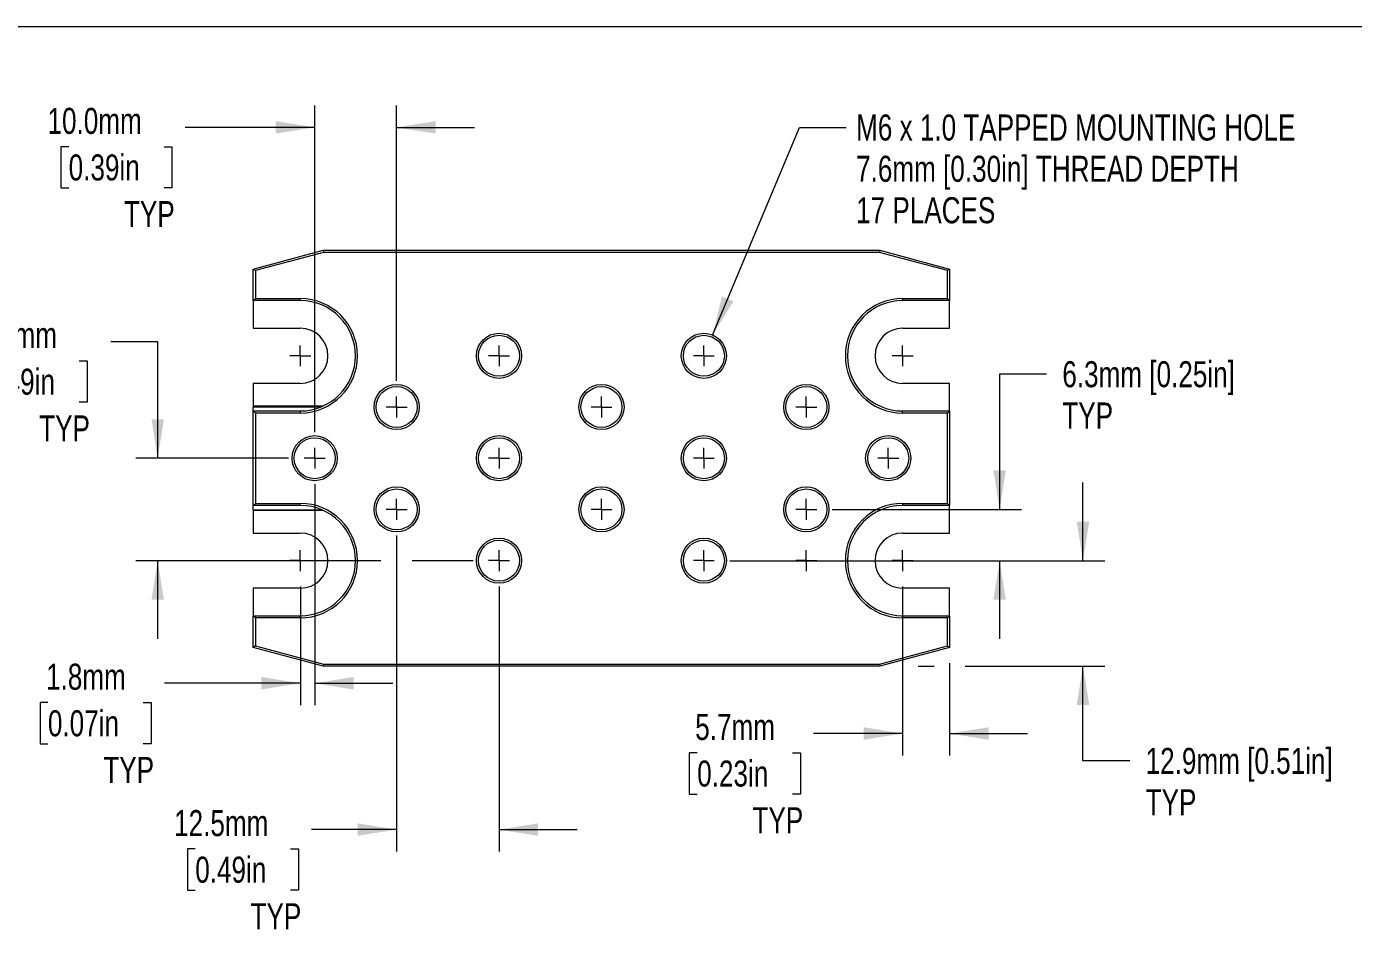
# Model space of a CAD drawing. Header units: millimetres. Extents: x 2 to 278, y 1 to 215.
# Drawn here: x 93.8 to 201.8, y 140.5 to 214.6 of the extents above; entities that cross this region are included whole.
import ezdxf

# ---------------------------------------------------------------- set-up
doc = ezdxf.new("R2010")
doc.units = ezdxf.units.MM
doc.styles.add('SLDTEXTSTYLE0', font='TXT', dxfattribs={"width": 0.75})
doc.dimstyles.new('SLDDIMSTYLE1', dxfattribs={"dimtxt": 2.116667, "dimasz": 3.175, "dimexe": 0, "dimexo": 0.0625, "dimgap": 0.529167, "dimtad": 0, "dimtih": 1, "dimtoh": 1, "dimdec": 1, "dimlfac": 1.5, "dimrnd": 1e-09, "dimzin": 12, "dimdsep": 46, "dimtxsty": 'SLDTEXTSTYLE0', "dimsah": 1, "dimcen": 0.09, "dimadec": 0, "dimazin": 3, "dimtfac": 1, "dimtdec": 1, "dimtmove": 0, "dimatfit": 0, "dimfxl": 1, "dimfrac": 2, "dimtolj": 1, "dimtzin": 12, "dimarcsym": 0})
doc.dimstyles.new('SLDDIMSTYLE2', dxfattribs={"dimtxt": 2.116667, "dimasz": 3.175, "dimexe": 0, "dimexo": 0.0625, "dimgap": 0.529167, "dimtad": 0, "dimtih": 1, "dimtoh": 1, "dimdec": 1, "dimlfac": 1.5, "dimrnd": 1e-09, "dimzin": 4, "dimdsep": 46, "dimtxsty": 'SLDTEXTSTYLE0', "dimsah": 1, "dimcen": 0.09, "dimadec": 0, "dimazin": 1, "dimtfac": 1, "dimtdec": 1, "dimtmove": 0, "dimatfit": 0, "dimfxl": 1, "dimfrac": 2, "dimtolj": 1, "dimtzin": 12, "dimarcsym": 0})
doc.dimstyles.new('SLDDIMSTYLE3', dxfattribs={"dimtxt": 2.116667, "dimasz": 3.175, "dimexe": 0, "dimexo": 0.0625, "dimgap": 0.529167, "dimtad": 0, "dimtih": 1, "dimtoh": 1, "dimdec": 1, "dimlfac": 1.5, "dimrnd": 1e-09, "dimzin": 12, "dimdsep": 46, "dimtxsty": 'SLDTEXTSTYLE0', "dimsah": 1, "dimcen": 0, "dimadec": 0, "dimazin": 3, "dimtfac": 1, "dimtdec": 1, "dimtofl": 0, "dimtmove": 0, "dimatfit": 3, "dimfxl": 1, "dimfrac": 2, "dimtolj": 1, "dimtzin": 12, "dimarcsym": 0})

# ---------------------------------------------------------------- blocks, each defined once
blk = doc.blocks.new('_D_1')
at = {"color": 9, "linetype": 'Continuous', "lineweight": 18}
for p, q in [((100.67, 189.01), (104.48, 189.01)), ((104.48, 189.01), (104.48, 179.53)), ((90.34, 187.44), (89.7, 187.44)), ((89.7, 187.44), (89.7, 184.08)), ((98.1, 187.44), (98.74, 187.44)), ((98.74, 187.44), (98.74, 184.08)), ((89.7, 184.08), (90.34, 184.08)), ((98.74, 184.08), (98.1, 184.08)), ((115.14, 179.53), (102.71, 179.53)), ((122.65, 171.19), (102.71, 171.19)), ((104.48, 171.19), (104.48, 164.84)), ((130.14, 171.19), (125.19, 171.19))]:
    blk.add_line(p, q, dxfattribs=at)
for points in [[(104.48, 179.53), (104.99, 182.7), (103.98, 182.7)], [(104.48, 171.19), (103.98, 168.02), (104.99, 168.02)]]:
    blk.add_solid(points, dxfattribs=at)
at = {"color": 9, "linetype": 'Continuous', "lineweight": 18, "char_height": 2.117, "attachment_point": 1, "style": 'SLDTEXTSTYLE0'}
for s, insert in [('12.5mm', (88.62, 190.6)), ('0.49in', (90.34, 186.81)), ('TYP', (94.84, 183.01))]:
    blk.add_mtext(s, dxfattribs=dict(at, insert=insert))
blk = doc.blocks.new('_D_2')
at = {"color": 9, "linetype": 'Continuous', "lineweight": 18}
for p, q in [((123.92, 173.24), (123.92, 147.54)), ((132.26, 169.08), (132.26, 147.54)), ((123.92, 149.31), (117.01, 149.31)), ((132.26, 149.31), (138.61, 149.31)), ((107.54, 147.74), (106.9, 147.74)), ((106.9, 147.74), (106.9, 144.38)), ((115.3, 147.74), (115.94, 147.74)), ((115.94, 147.74), (115.94, 144.38)), ((106.9, 144.38), (107.54, 144.38)), ((115.94, 144.38), (115.3, 144.38))]:
    blk.add_line(p, q, dxfattribs=at)
for points in [[(123.92, 149.31), (120.75, 149.82), (120.75, 148.81)], [(132.26, 149.31), (135.43, 148.81), (135.43, 149.82)]]:
    blk.add_solid(points, dxfattribs=at)
at = {"color": 9, "linetype": 'Continuous', "lineweight": 18, "char_height": 2.117, "attachment_point": 1, "style": 'SLDTEXTSTYLE0'}
for s, insert in [('12.5mm', (105.82, 150.9)), ('0.49in', (107.54, 147.11)), ('TYP', (112.04, 143.32))]:
    blk.add_mtext(s, dxfattribs=dict(at, insert=insert))
blk = doc.blocks.new('_D_3')
at = {"color": 9, "linetype": 'Continuous', "lineweight": 18}
for p, q in [((117.26, 181.64), (117.26, 208.22)), ((123.92, 185.81), (123.92, 208.22)), ((117.26, 206.44), (106.71, 206.44)), ((123.92, 206.44), (130.27, 206.44)), ((97.24, 204.87), (96.6, 204.87)), ((96.6, 204.87), (96.6, 201.51)), ((105, 204.87), (105.64, 204.87)), ((105.64, 204.87), (105.64, 201.51)), ((96.6, 201.51), (97.24, 201.51)), ((105.64, 201.51), (105, 201.51))]:
    blk.add_line(p, q, dxfattribs=at)
for points in [[(117.26, 206.44), (114.08, 206.95), (114.08, 205.94)], [(123.92, 206.44), (127.1, 205.94), (127.1, 206.95)]]:
    blk.add_solid(points, dxfattribs=at)
at = {"color": 9, "linetype": 'Continuous', "lineweight": 18, "char_height": 2.117, "attachment_point": 1, "style": 'SLDTEXTSTYLE0'}
for s, insert in [('10.0mm', (95.52, 208.03)), ('0.39in', (97.24, 204.24)), ('TYP', (101.74, 200.45))]:
    blk.add_mtext(s, dxfattribs=dict(at, insert=insert))
blk = doc.blocks.new('_D_4')
at = {"color": 9, "linetype": 'Continuous', "lineweight": 18}
for p, q in [((179.77, 171.19), (179.77, 177.54)), ((151.04, 171.19), (181.55, 171.19)), ((166.36, 162.61), (167.65, 162.61)), ((170.19, 162.61), (181.55, 162.61)), ((179.77, 154.91), (179.77, 162.61)), ((183.58, 154.91), (179.77, 154.91))]:
    blk.add_line(p, q, dxfattribs=at)
for points in [[(179.77, 171.19), (180.28, 174.37), (179.26, 174.37)], [(179.77, 162.61), (179.26, 159.44), (180.28, 159.44)]]:
    blk.add_solid(points, dxfattribs=at)
at = {"color": 9, "linetype": 'Continuous', "lineweight": 18, "attachment_point": 1, "style": 'SLDTEXTSTYLE0'}
for s, insert, char_height in [('12.9mm [0.51in]', (184.87, 155.96), 2.1167), ('TYP', (184.87, 152.6), 2.117)]:
    blk.add_mtext(s, dxfattribs=dict(at, insert=insert, char_height=char_height))
blk = doc.blocks.new('_D_5')
at = {"color": 9, "linetype": 'Continuous', "lineweight": 18}
for p, q in [((176.8, 186.37), (172.99, 186.37)), ((172.99, 186.37), (172.99, 175.36)), ((159.37, 175.36), (174.76, 175.36)), ((151.04, 171.19), (174.76, 171.19)), ((172.99, 171.19), (172.99, 164.84))]:
    blk.add_line(p, q, dxfattribs=at)
for points in [[(172.99, 175.36), (173.49, 178.54), (172.48, 178.54)], [(172.99, 171.19), (172.48, 168.02), (173.49, 168.02)]]:
    blk.add_solid(points, dxfattribs=at)
at = {"color": 9, "linetype": 'Continuous', "lineweight": 18, "attachment_point": 1, "style": 'SLDTEXTSTYLE0'}
for s, insert, char_height in [('6.3mm [0.25in]', (178.09, 187.42), 2.1167), ('TYP', (178.09, 184.06), 2.117)]:
    blk.add_mtext(s, dxfattribs=dict(at, insert=insert, char_height=char_height))
blk = doc.blocks.new('_D_6')
at = {"color": 9, "linetype": 'Continuous', "lineweight": 18}
for p, q in [((165.09, 169.08), (165.09, 155.35)), ((168.92, 162.86), (168.92, 155.35)), ((165.09, 157.13), (157.85, 157.13)), ((168.92, 157.13), (175.27, 157.13)), ((148.38, 155.56), (147.74, 155.56)), ((147.74, 155.56), (147.74, 152.2)), ((156.14, 155.56), (156.78, 155.56)), ((156.78, 155.56), (156.78, 152.2)), ((147.74, 152.2), (148.38, 152.2)), ((156.78, 152.2), (156.14, 152.2))]:
    blk.add_line(p, q, dxfattribs=at)
for points in [[(165.09, 157.13), (161.92, 157.64), (161.92, 156.62)], [(168.92, 157.13), (172.1, 156.62), (172.1, 157.64)]]:
    blk.add_solid(points, dxfattribs=at)
at = {"color": 9, "linetype": 'Continuous', "lineweight": 18, "char_height": 2.117, "attachment_point": 1, "style": 'SLDTEXTSTYLE0'}
for s, insert in [('5.7mm', (148.22, 158.72)), ('0.23in', (148.38, 154.93)), ('TYP', (152.88, 151.13))]:
    blk.add_mtext(s, dxfattribs=dict(at, insert=insert))
blk = doc.blocks.new('_D_7')
at = {"color": 9, "linetype": 'Continuous', "lineweight": 18}
for p, q in [((149.63, 189.55), (156.7, 206.44)), ((156.7, 206.44), (160.51, 206.44))]:
    blk.add_line(p, q, dxfattribs=at)
blk.add_solid([(149.63, 189.55), (151.33, 192.29), (150.39, 192.68)], dxfattribs=at)
at = {"color": 9, "linetype": 'Continuous', "lineweight": 18, "attachment_point": 1, "style": 'SLDTEXTSTYLE0'}
for s, insert, char_height in [('M6 x 1.0 TAPPED MOUNTING HOLE', (161.31, 207.49), 2.1167), ('7.6mm [0.30in] THREAD DEPTH', (161.31, 204.13), 2.1167), ('17 PLACES', (161.31, 200.76), 2.117)]:
    blk.add_mtext(s, dxfattribs=dict(at, insert=insert, char_height=char_height))
blk = doc.blocks.new('_D_8')
at = {"color": 9, "linetype": 'Continuous', "lineweight": 18}
for p, q in [((117.26, 177.41), (117.26, 159.44)), ((116.09, 169.08), (116.09, 159.44)), ((116.09, 161.22), (105.03, 161.22)), ((117.26, 161.22), (123.61, 161.22)), ((95.55, 159.65), (94.91, 159.65)), ((94.91, 159.65), (94.91, 156.29)), ((103.31, 159.65), (103.95, 159.65)), ((103.95, 159.65), (103.95, 156.29)), ((94.91, 156.29), (95.55, 156.29)), ((103.95, 156.29), (103.31, 156.29))]:
    blk.add_line(p, q, dxfattribs=at)
for points in [[(116.09, 161.22), (112.91, 161.73), (112.91, 160.71)], [(117.26, 161.22), (120.43, 160.71), (120.43, 161.73)]]:
    blk.add_solid(points, dxfattribs=at)
at = {"color": 9, "linetype": 'Continuous', "lineweight": 18, "char_height": 2.117, "attachment_point": 1, "style": 'SLDTEXTSTYLE0'}
for s, insert in [('1.8mm', (95.4, 162.81)), ('0.07in', (95.55, 159.02)), ('TYP', (100.06, 155.23))]:
    blk.add_mtext(s, dxfattribs=dict(at, insert=insert))
blk = doc.blocks.new('SW_CENTERMARKSYMBOL_0')
at = {"color": 0, "linetype": 'Continuous', "lineweight": 0}
for q in [(-0.85, 0), (0, 0.85), (0, -0.85), (0.85, 0)]:
    blk.add_line((0, 0), q, dxfattribs=at)
blk = doc.blocks.new('SW_CENTERMARKSYMBOL_1')
at = {"color": 0, "linetype": 'Continuous', "lineweight": 0}
for q in [(-0.85, 0), (0, 0.85), (0, -0.85), (0.85, 0)]:
    blk.add_line((0, 0), q, dxfattribs=at)
blk = doc.blocks.new('SW_CENTERMARKSYMBOL_2')
at = {"color": 0, "linetype": 'Continuous', "lineweight": 0}
for q in [(-0.85, 0), (0, 0.85), (0, -0.85), (0.85, 0)]:
    blk.add_line((0, 0), q, dxfattribs=at)
blk = doc.blocks.new('SW_CENTERMARKSYMBOL_3')
at = {"color": 0, "linetype": 'Continuous', "lineweight": 0}
for q in [(-0.85, 0), (0, 0.85), (0, -0.85), (0.85, 0)]:
    blk.add_line((0, 0), q, dxfattribs=at)
blk = doc.blocks.new('SW_CENTERMARKSYMBOL_4')
at = {"color": 0, "linetype": 'Continuous', "lineweight": 0}
for q in [(-0.85, 0), (0, 0.85), (0, -0.85), (0.85, 0)]:
    blk.add_line((0, 0), q, dxfattribs=at)
blk = doc.blocks.new('SW_CENTERMARKSYMBOL_5')
at = {"color": 0, "linetype": 'Continuous', "lineweight": 0}
for q in [(-0.85, 0), (0, 0.85), (0, -0.85), (0.85, 0)]:
    blk.add_line((0, 0), q, dxfattribs=at)
blk = doc.blocks.new('SW_CENTERMARKSYMBOL_6')
at = {"color": 0, "linetype": 'Continuous', "lineweight": 0}
for q in [(-0.85, 0), (0, 0.85), (0, -0.85), (0.85, 0)]:
    blk.add_line((0, 0), q, dxfattribs=at)
blk = doc.blocks.new('SW_CENTERMARKSYMBOL_7')
at = {"color": 0, "linetype": 'Continuous', "lineweight": 0}
for q in [(-0.85, 0), (0, 0.85), (0, -0.85), (0.85, 0)]:
    blk.add_line((0, 0), q, dxfattribs=at)
blk = doc.blocks.new('SW_CENTERMARKSYMBOL_8')
at = {"color": 0, "linetype": 'Continuous', "lineweight": 0}
for q in [(-0.85, 0), (0, 0.85), (0, -0.85), (0.85, 0)]:
    blk.add_line((0, 0), q, dxfattribs=at)
blk = doc.blocks.new('SW_CENTERMARKSYMBOL_9')
at = {"color": 0, "linetype": 'Continuous', "lineweight": 0}
for q in [(-0.85, 0), (0, 0.85), (0, -0.85), (0.85, 0)]:
    blk.add_line((0, 0), q, dxfattribs=at)
blk = doc.blocks.new('SW_CENTERMARKSYMBOL_10')
at = {"color": 0, "linetype": 'Continuous', "lineweight": 0}
for q in [(-0.85, 0), (0, 0.85), (0, -0.85), (0.85, 0)]:
    blk.add_line((0, 0), q, dxfattribs=at)
blk = doc.blocks.new('SW_CENTERMARKSYMBOL_11')
at = {"color": 0, "linetype": 'Continuous', "lineweight": 0}
for q in [(-0.85, 0), (0, 0.85), (0, -0.85), (0.85, 0)]:
    blk.add_line((0, 0), q, dxfattribs=at)
blk = doc.blocks.new('SW_CENTERMARKSYMBOL_12')
at = {"color": 0, "linetype": 'Continuous', "lineweight": 0}
for q in [(-0.85, 0), (0, 0.85), (0, -0.85), (0.85, 0)]:
    blk.add_line((0, 0), q, dxfattribs=at)
blk = doc.blocks.new('SW_CENTERMARKSYMBOL_13')
at = {"color": 0, "linetype": 'Continuous', "lineweight": 0}
for q in [(-0.85, 0), (0, 0.85), (0, -0.85), (0.85, 0)]:
    blk.add_line((0, 0), q, dxfattribs=at)
blk = doc.blocks.new('SW_CENTERMARKSYMBOL_14')
at = {"color": 0, "linetype": 'Continuous', "lineweight": 0}
for q in [(-0.85, 0), (0, 0.85), (0, -0.85), (0.85, 0)]:
    blk.add_line((0, 0), q, dxfattribs=at)
blk = doc.blocks.new('SW_CENTERMARKSYMBOL_15')
at = {"color": 0, "linetype": 'Continuous', "lineweight": 0}
for q in [(-0.85, 0), (0, 0.85), (0, -0.85), (0.85, 0)]:
    blk.add_line((0, 0), q, dxfattribs=at)
blk = doc.blocks.new('SW_CENTERMARKSYMBOL_16')
at = {"color": 0, "linetype": 'Continuous', "lineweight": 0}
for q in [(-0.85, 0), (0, 0.85), (0, -0.85), (0.85, 0)]:
    blk.add_line((0, 0), q, dxfattribs=at)
blk = doc.blocks.new('SW_CENTERMARKSYMBOL_17')
at = {"color": 0, "linetype": 'Continuous', "lineweight": 0}
for q in [(-0.85, 0), (0, 0.85), (0, -0.85), (0.85, 0)]:
    blk.add_line((0, 0), q, dxfattribs=at)
blk = doc.blocks.new('SW_CENTERMARKSYMBOL_18')
at = {"color": 0, "linetype": 'Continuous', "lineweight": 0}
for q in [(-0.85, 0), (0, 0.85), (0, -0.85), (0.85, 0)]:
    blk.add_line((0, 0), q, dxfattribs=at)

msp = doc.modelspace()

# ---------------------------------------------------------------- linework, layer by layer
at = {"color": 7, "linetype": 'Continuous', "lineweight": 18}
for p, q in [((1.579, 214.645), (277.989, 214.645)), ((112.261, 194.919), (117.949, 196.443)), ((117.971, 196.274), (112.431, 194.789)), ((117.949, 196.443), (163.233, 196.443)), ((117.949, 196.443), (117.971, 196.274)), ((163.21, 196.274), (117.971, 196.274)), ((163.233, 196.443), (163.21, 196.274)), ((168.751, 194.789), (163.21, 196.274)), ((163.233, 196.443), (168.92, 194.919)), ((112.261, 194.919), (112.431, 194.789)), ((112.261, 192.345), (112.261, 194.919)), ((112.431, 194.789), (112.431, 192.515)), ((168.92, 194.919), (168.751, 194.789)), ((168.751, 192.515), (168.751, 194.789)), ((168.92, 194.919), (168.92, 192.345)), ((112.261, 192.345), (112.431, 192.515)), ((116.088, 192.345), (112.261, 192.345)), ((112.261, 192.345), (112.261, 190.102)), ((112.431, 192.515), (116.088, 192.515)), ((116.088, 192.345), (116.088, 192.515)), ((165.093, 192.515), (168.751, 192.515)), ((165.093, 192.515), (165.093, 192.345)), ((168.92, 192.345), (165.093, 192.345)), ((168.92, 192.345), (168.751, 192.515)), ((168.92, 190.102), (168.92, 192.345)), ((112.261, 190.102), (116.088, 190.102)), ((165.093, 190.102), (168.92, 190.102)), ((112.261, 185.614), (112.261, 183.76)), ((116.088, 185.614), (112.261, 185.614)), ((168.92, 185.614), (165.093, 185.614)), ((168.92, 183.371), (168.92, 185.614)), ((117.917, 183.76), (112.261, 183.76)), ((112.261, 183.371), (112.261, 183.718)), ((112.261, 183.718), (117.819, 183.718)), ((112.261, 175.683), (112.261, 183.371)), ((112.261, 183.371), (112.431, 183.201)), ((112.261, 183.371), (116.088, 183.371)), ((112.431, 183.201), (112.431, 175.852)), ((116.088, 183.201), (112.431, 183.201)), ((116.088, 183.371), (116.088, 183.201)), ((165.093, 183.201), (165.093, 183.371)), ((165.093, 183.371), (168.92, 183.371)), ((168.751, 183.201), (165.093, 183.201)), ((168.751, 183.201), (168.92, 183.371)), ((168.751, 175.852), (168.751, 183.201)), ((168.92, 183.371), (168.92, 175.683)), ((112.261, 175.683), (112.431, 175.852)), ((116.088, 175.683), (112.261, 175.683)), ((112.261, 175.336), (112.261, 175.683)), ((112.261, 175.336), (117.819, 175.336)), ((112.261, 175.293), (117.917, 175.293)), ((112.261, 175.293), (112.261, 173.439)), ((112.431, 175.852), (116.088, 175.852)), ((113.227, 175.336), (113.227, 175.293)), ((114.683, 175.293), (114.683, 175.336)), ((116.088, 175.683), (116.088, 175.852)), ((165.093, 175.852), (168.751, 175.852)), ((165.093, 175.852), (165.093, 175.683)), ((168.92, 175.683), (165.093, 175.683)), ((168.751, 175.852), (168.92, 175.683)), ((168.92, 173.439), (168.92, 175.683)), ((112.261, 173.439), (116.088, 173.439)), ((165.093, 173.439), (168.92, 173.439)), ((116.088, 168.952), (112.261, 168.952)), ((112.261, 168.952), (112.261, 166.708)), ((168.92, 168.952), (165.093, 168.952)), ((168.92, 166.708), (168.92, 168.952)), ((112.261, 164.134), (112.261, 166.708)), ((112.431, 166.539), (112.261, 166.708)), ((112.261, 166.708), (116.088, 166.708)), ((112.431, 166.539), (112.431, 164.264)), ((116.088, 166.539), (112.431, 166.539)), ((116.088, 166.708), (116.088, 166.539)), ((165.093, 166.539), (165.093, 166.708)), ((165.093, 166.708), (168.92, 166.708)), ((168.751, 166.539), (165.093, 166.539)), ((168.751, 166.539), (168.92, 166.708)), ((168.751, 164.264), (168.751, 166.539)), ((168.92, 166.708), (168.92, 164.134)), ((112.431, 164.264), (112.261, 164.134)), ((117.949, 162.61), (112.261, 164.134)), ((112.431, 164.264), (117.971, 162.78)), ((163.21, 162.78), (168.751, 164.264)), ((168.92, 164.134), (163.233, 162.61)), ((168.751, 164.264), (168.92, 164.134)), ((117.971, 162.78), (117.949, 162.61)), ((163.233, 162.61), (117.949, 162.61)), ((117.971, 162.78), (163.21, 162.78)), ((163.21, 162.78), (163.233, 162.61))]:
    msp.add_line(p, q, dxfattribs=at)
for centre, radius in [((132.258, 187.86), 1.836), ((132.258, 187.86), 1.667), ((148.924, 187.86), 1.836), ((148.924, 187.86), 1.667), ((123.924, 183.693), 1.836), ((123.924, 183.693), 1.667), ((140.591, 183.693), 1.836), ((140.591, 183.693), 1.667), ((157.258, 183.693), 1.836), ((157.258, 183.693), 1.667), ((117.258, 179.527), 1.836), ((117.258, 179.527), 1.667), ((132.258, 179.527), 1.836), ((132.258, 179.527), 1.667), ((148.924, 179.527), 1.836), ((148.924, 179.527), 1.667), ((163.924, 179.527), 1.836), ((163.924, 179.527), 1.667), ((123.924, 175.36), 1.836), ((140.591, 175.36), 1.836), ((157.258, 175.36), 1.836), ((123.924, 175.36), 1.667), ((140.591, 175.36), 1.667), ((157.258, 175.36), 1.667), ((132.258, 171.193), 1.836), ((132.258, 171.193), 1.667), ((148.924, 171.193), 1.836), ((148.924, 171.193), 1.667)]:
    msp.add_circle(centre, radius, dxfattribs=at)
for centre, radius, start, end in [((116.088, 187.858), 4.657, 270, 90), ((116.088, 187.858), 4.487, 270, 90), ((165.093, 187.858), 4.657, 90, 270), ((165.093, 187.858), 4.487, 90, 270), ((116.088, 187.858), 2.244, 270, 90), ((165.093, 187.858), 2.244, 90, 270), ((116.088, 171.195), 4.657, 270, 90), ((116.088, 171.195), 4.487, 270, 90), ((165.093, 171.195), 4.657, 90, 270), ((165.093, 171.195), 4.487, 90, 270), ((116.088, 171.195), 2.244, 270, 90), ((165.093, 171.195), 2.244, 90, 270)]:
    msp.add_arc(centre, radius, start, end, dxfattribs=at)

# ---------------------------------------------------------------- block references
at = {"color": 9, "linetype": 'Continuous', "lineweight": 0}
for name, p in [('SW_CENTERMARKSYMBOL_1', (116.088, 187.858)), ('SW_CENTERMARKSYMBOL_7', (132.258, 187.86)), ('SW_CENTERMARKSYMBOL_12', (148.924, 187.86)), ('SW_CENTERMARKSYMBOL_17', (165.093, 187.858)), ('SW_CENTERMARKSYMBOL_3', (123.924, 183.693)), ('SW_CENTERMARKSYMBOL_8', (140.591, 183.693)), ('SW_CENTERMARKSYMBOL_13', (157.258, 183.693)), ('SW_CENTERMARKSYMBOL_2', (117.258, 179.527)), ('SW_CENTERMARKSYMBOL_6', (132.258, 179.527)), ('SW_CENTERMARKSYMBOL_11', (148.924, 179.527)), ('SW_CENTERMARKSYMBOL_15', (163.924, 179.527)), ('SW_CENTERMARKSYMBOL_4', (123.924, 175.36)), ('SW_CENTERMARKSYMBOL_9', (140.591, 175.36)), ('SW_CENTERMARKSYMBOL_14', (157.258, 175.36)), ('SW_CENTERMARKSYMBOL_0', (116.088, 171.195)), ('SW_CENTERMARKSYMBOL_5', (132.258, 171.193)), ('SW_CENTERMARKSYMBOL_10', (148.924, 171.193)), ('SW_CENTERMARKSYMBOL_16', (157.253, 171.195)), ('SW_CENTERMARKSYMBOL_18', (165.093, 171.195))]:
    msp.add_blockref(name, p, dxfattribs=at)

# ---------------------------------------------------------------- dimensions: what is measured, and where the dimension line sits
at = {"color": 9, "linetype": 'Continuous', "lineweight": 18}
for base, p1, p2, dimstyle, picture, middle in [((123.924, 206.443), (117.258, 180.373), (123.924, 184.54), 'SLDDIMSTYLE2', '_D_3', (100.903, 206.443)), ((117.258, 161.223), (116.088, 170.349), (117.258, 178.68), 'SLDDIMSTYLE1', '_D_8', (99.432, 161.223)), ((132.258, 149.313), (123.924, 174.513), (132.258, 170.347), 'SLDDIMSTYLE1', '_D_2', (111.202, 149.313)), ((165.093, 157.131), (168.92, 164.134), (165.093, 170.349), 'SLDDIMSTYLE1', '_D_6', (152.258, 157.131))]:
    dim = msp.add_linear_dim(base=base, p1=p1, p2=p2, text='<>\\PTYP', dimstyle=dimstyle, dxfattribs=at)
    dim.commit()
    dim.dimension.update_dxf_attribs({"geometry": picture, "text_midpoint": middle, "dimtype": 160})
dim = msp.add_diameter_dim_2p(p1=(148.215, 186.166), p2=(149.633, 189.554), text='M6 x 1.0 TAPPED MOUNTING HOLE\\P7.6mm [0.30in] THREAD DEPTH\\P17 PLACES', dimstyle='SLDDIMSTYLE3', override={"dimpost": '<>'}, dxfattribs=at)
dim.commit()
dim.dimension.update_dxf_attribs({"geometry": '_D_7', "text_midpoint": (184.379, 206.443), "dimtype": 163})
for base, p1, p2, text, picture, middle in [((104.484, 179.527), (131.411, 171.193), (116.411, 179.527), '<>\\PTYP', '_D_1', (104.484, 189.012)), ((172.986, 175.36), (149.771, 171.193), (158.104, 175.36), '6.3mm [0.25in]\\PTYP', '_D_5', (172.986, 186.375)), ((179.768, 171.193), (163.233, 162.61), (149.771, 171.193), '12.9mm [0.51in]\\PTYP', '_D_4', (179.768, 154.914))]:
    dim = msp.add_linear_dim(base=base, p1=p1, p2=p2, angle=90, text=text, dimstyle='SLDDIMSTYLE1', dxfattribs=at)
    dim.commit()
    dim.dimension.update_dxf_attribs({"geometry": picture, "text_midpoint": middle, "dimtype": 160})

doc.saveas('drawing.dxf')
